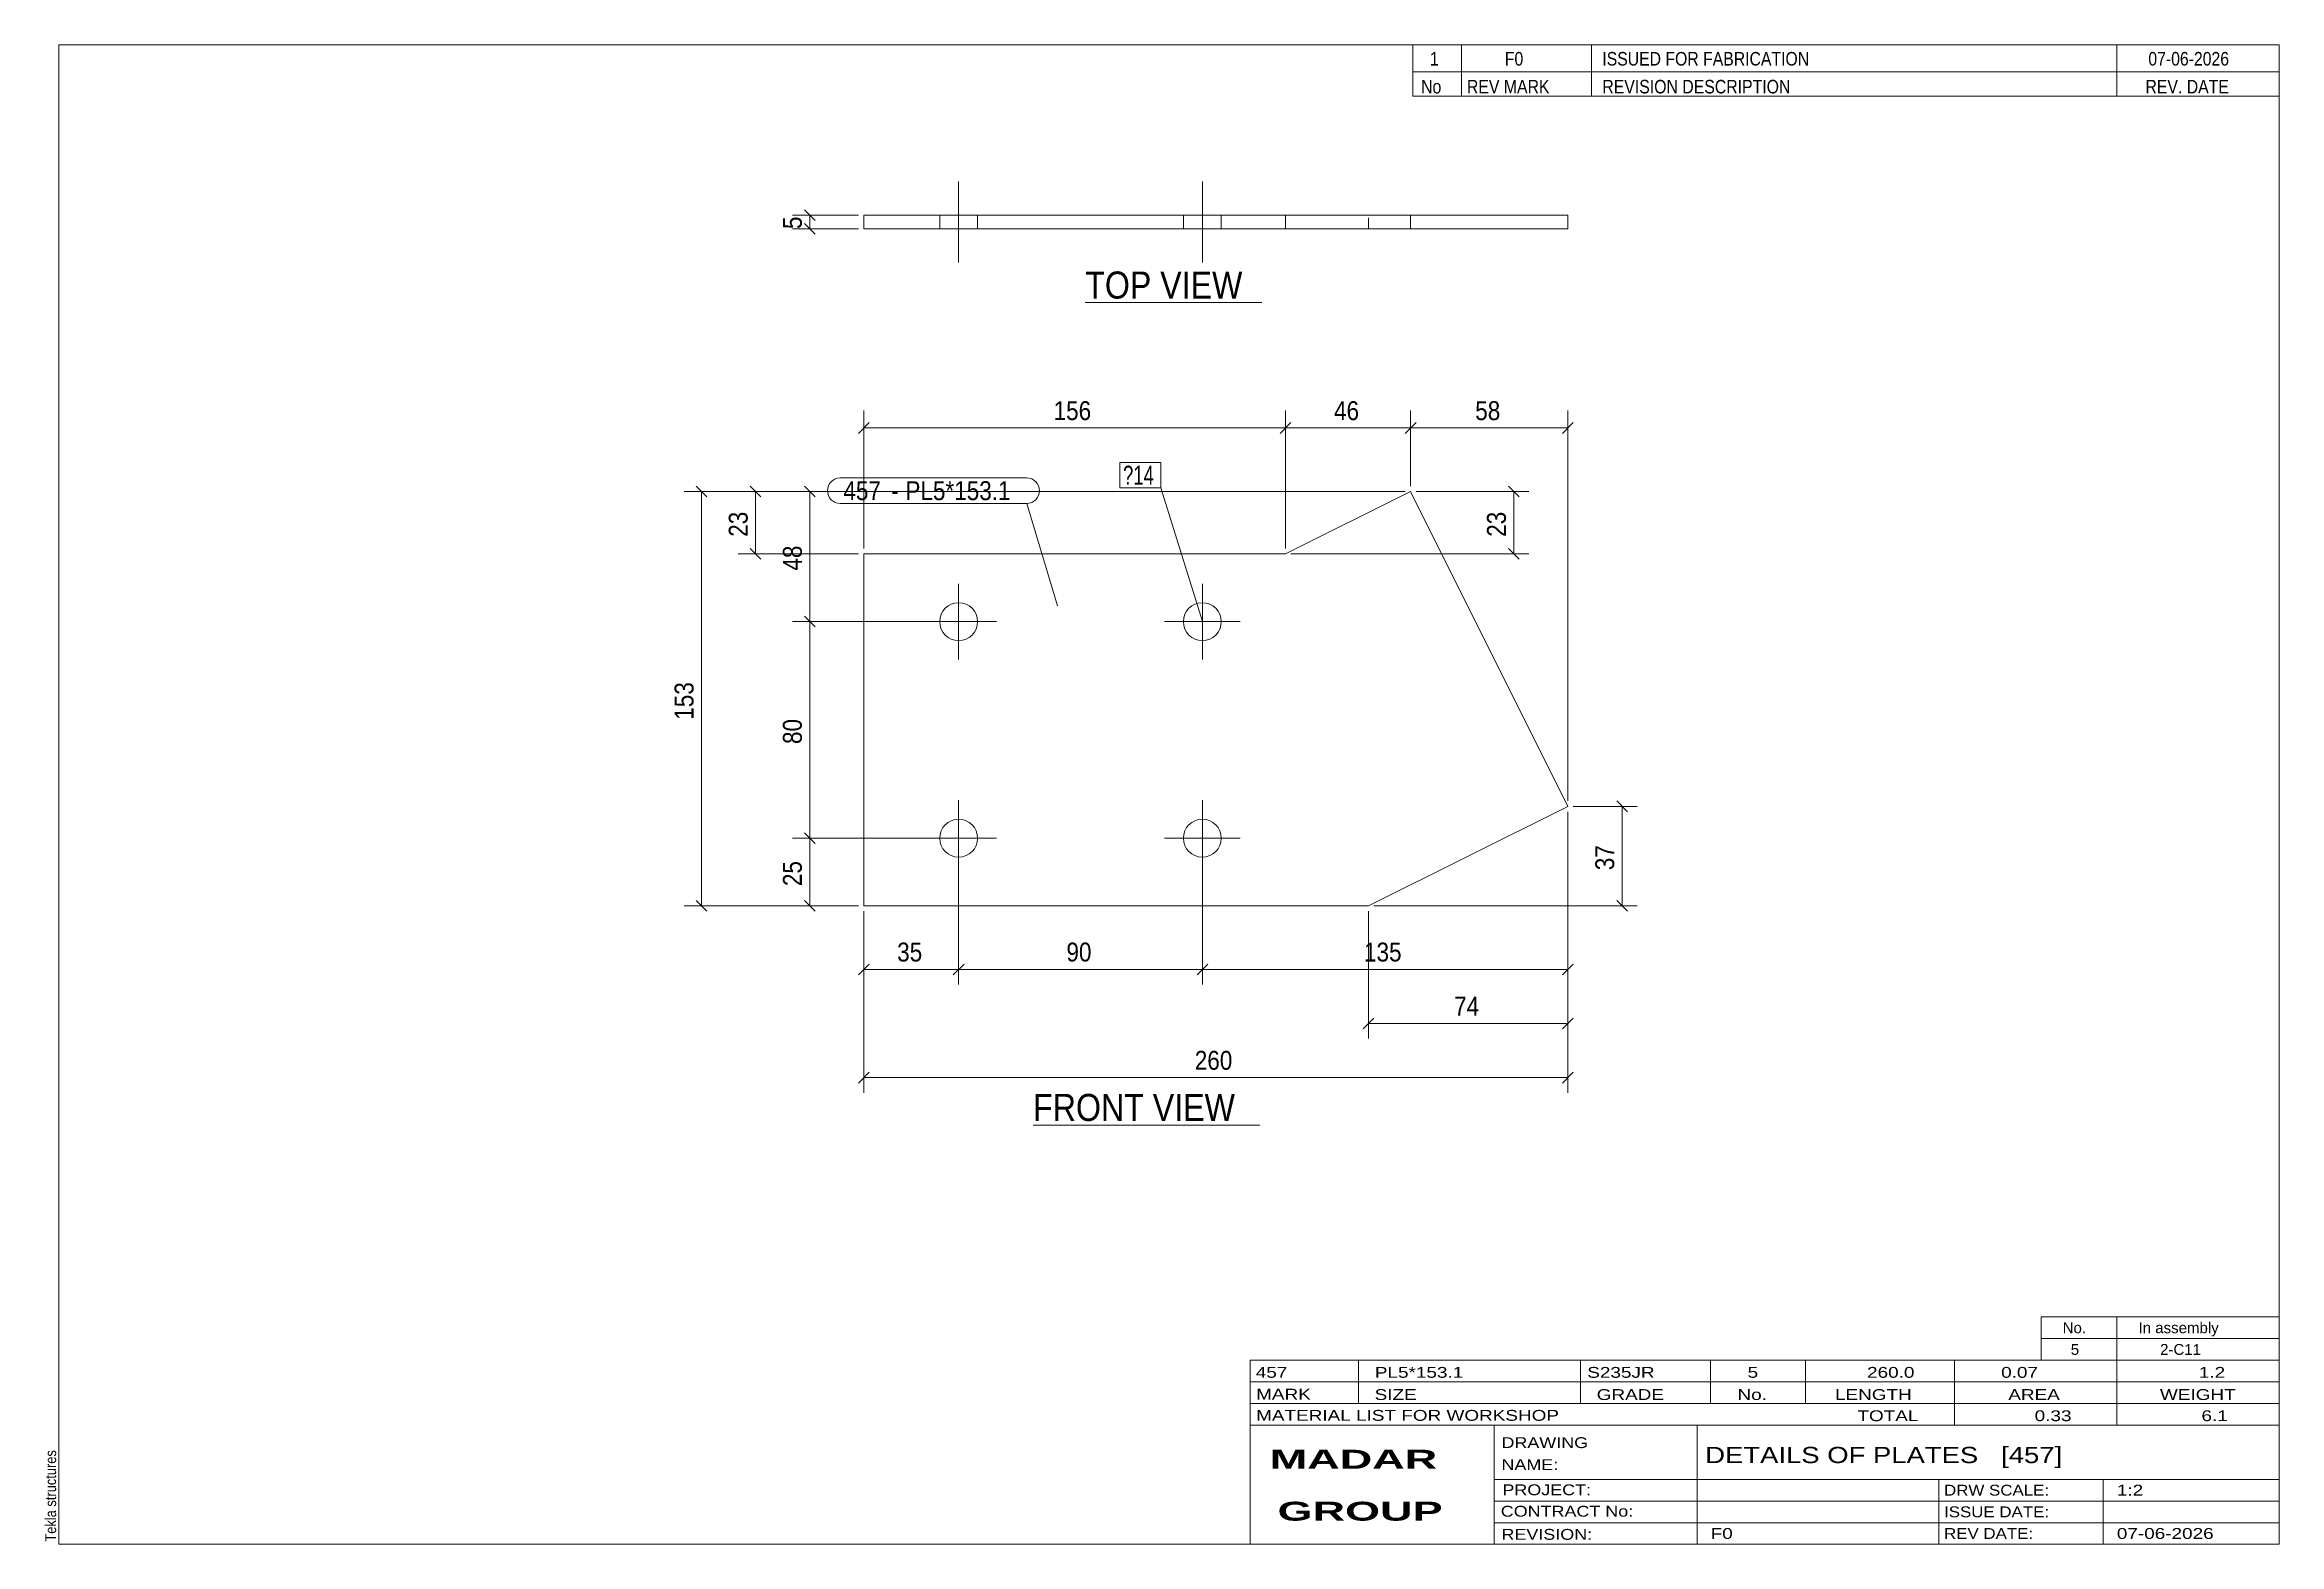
# Model space of a CAD drawing. Header units: millimetres. Extents: x 2 to 415, y 5 to 282.
import ezdxf

# ---------------------------------------------------------------- set-up
doc = ezdxf.new("R2010")
doc.units = ezdxf.units.MM
doc.linetypes.add('XKITLINE00', pattern=[0])
doc.linetypes.add('XKITLINE02', pattern=[4, 2, -2])
for name, color, linetype, lineweight in [('Bolt', 3, 'Continuous', 0), ('BoltMark', 7, 'Continuous', 0), ('Dimensions', 7, 'Continuous', 0), ('DrawingSheet', 5, 'Continuous', 0), ('OtherObjectType', 7, 'Continuous', 0), ('Part', 2, 'Continuous', 0), ('PartMark', 7, 'Continuous', 0)]:
    doc.layers.add(name, color=color, linetype=linetype, lineweight=lineweight)
doc.styles.add('ARIAL', font='ARIAL.TTF')
doc.styles.add('ARIAL_BOLD', font='ARIALBD.TTF')
doc.styles.add('ARIAL_NARROW', font='ARIALN.TTF')

# ---------------------------------------------------------------- blocks, each defined once
blk = doc.blocks.new('*A1')
at = {"layer": 'Bolt', "color": 3, "linetype": 'XKITLINE00', "lineweight": 0}
for p, q in [((171.15, 168.43), (171.15, 182.43)), ((216.15, 168.43), (216.15, 182.43)), ((164.15, 175.43), (178.15, 175.43)), ((209.15, 175.43), (223.15, 175.43)), ((171.15, 128.43), (171.15, 142.43)), ((216.15, 128.43), (216.15, 142.43)), ((164.15, 135.43), (178.15, 135.43)), ((209.15, 135.43), (223.15, 135.43))]:
    blk.add_line(p, q, dxfattribs=at)
for centre in [(171.15, 175.43), (216.15, 175.43), (171.15, 135.43), (216.15, 135.43)]:
    blk.add_circle(centre, 3.5, dxfattribs=at)
blk = doc.blocks.new('*A2')
at = {"layer": 'Part', "color": 2, "linetype": 'XKITLINE00', "lineweight": 0}
for p, q in [((231.49, 187.93), (254.61, 199.47)), ((254.61, 199.47), (283.64, 141.31)), ((153.65, 122.93), (153.65, 187.93)), ((153.65, 187.93), (231.49, 187.93)), ((283.64, 141.31), (246.81, 122.93)), ((246.81, 122.93), (153.65, 122.93))]:
    blk.add_line(p, q, dxfattribs=at)
blk = doc.blocks.new('*A3')
at = {"layer": 'Bolt', "color": 3, "linetype": 'XKITLINE00', "lineweight": 0}
for p, q in [((171.15, 241.75), (171.15, 256.75)), ((171.15, 241.75), (171.15, 256.75)), ((216.15, 241.75), (216.15, 256.75)), ((216.15, 241.75), (216.15, 256.75)), ((167.65, 250.5), (167.65, 248)), ((167.65, 250.5), (167.65, 248)), ((174.65, 250.5), (174.65, 248)), ((174.65, 250.5), (174.65, 248)), ((212.65, 250.5), (212.65, 248)), ((212.65, 250.5), (212.65, 248)), ((219.65, 250.5), (219.65, 248)), ((219.65, 250.5), (219.65, 248))]:
    blk.add_line(p, q, dxfattribs=at)
blk = doc.blocks.new('*A4')
at = {"layer": 'Part', "color": 2, "linetype": 'XKITLINE00', "lineweight": 0}
for p, q in [((153.65, 250.5), (283.64, 250.5)), ((153.65, 248), (153.65, 250.5)), ((254.61, 248), (153.65, 248)), ((231.49, 248), (231.49, 250.5)), ((254.61, 248), (254.61, 250.5)), ((283.64, 248), (254.61, 248)), ((283.64, 250.5), (283.64, 248))]:
    blk.add_line(p, q, dxfattribs=at)
at = {"layer": 'Part', "color": 7, "linetype": 'XKITLINE02', "lineweight": 0}
for p, q in [((153.65, 250.5), (153.65, 248)), ((246.81, 248), (246.81, 250.5))]:
    blk.add_line(p, q, dxfattribs=at)
blk = doc.blocks.new('*A5')
at = {"layer": 'DrawingSheet', "color": 5, "linetype": 'XKITLINE00', "lineweight": 0}
for p, q in [((415, 282), (5, 282)), ((5, 282), (5, 5)), ((415, 5), (415, 282)), ((5, 5), (415, 5))]:
    blk.add_line(p, q, dxfattribs=at)
at = {"layer": 'DrawingSheet', "color": 5, "style": 'ARIAL', "width": 0.85}
blk.add_text('Tekla structures', height=2, rotation=90, dxfattribs=at).set_placement((4.5, 5.5))
blk = doc.blocks.new('*A6')
at = {"layer": 'OtherObjectType', "color": 7, "linetype": 'XKITLINE00', "lineweight": 0}
for p, q in [((371, 47), (415, 47)), ((371, 43), (371, 47)), ((385, 43), (385, 47)), ((415, 43), (415, 47)), ((371, 43), (415, 43)), ((371, 39), (371, 43)), ((385, 39), (385, 43)), ((415, 39), (415, 43)), ((371, 39), (415, 39))]:
    blk.add_line(p, q, dxfattribs=at)
at = {"layer": 'OtherObjectType', "color": 7, "style": 'ARIAL_NARROW', "width": 1.211571}
for s, p in [('No.', (375, 44)), ('In assembly', (389, 44)), ('5', (376.5, 40)), ('2-C11', (392.99, 40))]:
    blk.add_text(s, height=2, dxfattribs=at).set_placement(p)
blk = doc.blocks.new('*A7')
at = {"layer": 'OtherObjectType', "color": 7, "linetype": 'XKITLINE00', "lineweight": 0}
for p, q in [((255, 282), (415, 282)), ((415, 282), (255, 282)), ((255, 282), (255, 277)), ((264, 282), (264, 277)), ((288, 282), (288, 277)), ((385, 282), (385, 277)), ((415, 282), (415, 277)), ((255, 277), (415, 277)), ((255, 277), (255, 272.5)), ((255, 277), (415, 277)), ((264, 277), (264, 272.5)), ((288, 277), (288, 272.5)), ((385, 277), (385, 272.5)), ((415, 277), (415, 272.5)), ((415, 272.5), (255, 272.5))]:
    blk.add_line(p, q, dxfattribs=at)
at = {"layer": 'OtherObjectType', "color": 7, "style": 'ARIAL_NARROW'}
for s, width, p in [('1', 1.017001, (258.16, 278.15)), ('F0', 1.017001, (272, 278.15)), ('ISSUED FOR FABRICATION', 1.017001, (290, 278.15)), ('07-06-2026', 1.017001, (390.82, 278.15)), ('No', 1.02, (256.54, 273)), ('REV MARK', 1.02, (265, 273)), ('REVISION DESCRIPTION', 1.02, (290, 273)), ('REV. DATE', 1.02, (390.28, 273))]:
    blk.add_text(s, height=2.5, dxfattribs=dict(at, width=width)).set_placement(p)
blk = doc.blocks.new('*A8')
at = {"layer": 'OtherObjectType', "color": 7, "linetype": 'XKITLINE00', "lineweight": 0}
for p, q in [((225, 39), (415, 39)), ((225, 39), (225, 35)), ((225, 39), (415, 39)), ((245, 35), (245, 39)), ((286, 35), (286, 39)), ((310, 35), (310, 39)), ((327.5, 35), (327.5, 39)), ((355, 35), (355, 39)), ((385, 35), (385, 39)), ((415, 35), (415, 39)), ((225, 35), (415, 35)), ((225, 35), (225, 5)), ((225, 35), (415, 35)), ((245, 31), (245, 35)), ((286, 31), (286, 35)), ((310, 31), (310, 35)), ((327.5, 31), (327.5, 35)), ((355, 31), (355, 35)), ((385, 31), (385, 35)), ((415, 31), (415, 35)), ((225, 31), (415, 31)), ((355, 27), (355, 31)), ((385, 27), (385, 31)), ((415, 27), (415, 31)), ((225, 27), (415, 27)), ((270, 21), (270, 27)), ((307.5, 17), (307.5, 27)), ((415, 21), (415, 27)), ((270, 21), (270, 5)), ((415, 17), (415, 21)), ((270, 17), (415, 17)), ((307.5, 5), (307.5, 17)), ((352.16, 13), (352.16, 17)), ((382.5, 5), (382.5, 17)), ((415, 13), (415, 17)), ((270, 13), (415, 13)), ((352.16, 5), (352.16, 13)), ((415, 9), (415, 13)), ((270, 9), (415, 9)), ((415, 5), (415, 9)), ((225, 5), (415, 5)), ((262.5, 5), (415, 5))]:
    blk.add_line(p, q, dxfattribs=at)
at = {"layer": 'OtherObjectType', "color": 7, "style": 'ARIAL_NARROW'}
for s, height, width, p in [('457', 2, 1.525501, (226.01, 35.76)), ('PL5*153.1', 2, 1.525501, (248, 35.76)), ('S235JR', 2, 1.525501, (287.22, 35.76)), ('5', 2, 1.525501, (316.82, 35.76)), ('260.0', 2, 1.525501, (338.88, 35.76)), ('0.07', 2, 1.525501, (363.64, 35.76)), ('1.2', 2, 1.525501, (400.14, 35.76)), ('MARK', 2, 1.525501, (226.08, 31.73)), ('SIZE', 2, 1.525501, (247.96, 31.66)), ('GRADE', 2, 1.525501, (288.96, 31.66)), ('No.', 2, 1.525501, (314.96, 31.66)), ('LENGTH', 2, 1.525501, (332.96, 31.66)), ('AREA', 2, 1.525501, (364.96, 31.66)), ('WEIGHT', 2, 1.525501, (392.96, 31.66)), ('MATERIAL LIST FOR WORKSHOP', 2, 1.525501, (226.08, 27.82)), ('TOTAL', 2, 1.525501, (337.1, 27.75)), ('0.33', 2, 1.525501, (369.83, 27.75)), ('6.1', 2, 1.525501, (400.63, 27.75)), ('DRAWING', 2, 1.445, (271.38, 22.78)), ('NAME:', 2, 1.445, (271.38, 18.72)), ('DETAILS OF PLATES   [457]', 3, 1.474651, (309, 20)), ('PROJECT:', 2, 1.445, (271.55, 14.07)), ('DRW SCALE:', 2, 1.36, (353.1, 14)), ('1:2', 2, 1.525501, (385, 14)), ('CONTRACT No:', 2, 1.445, (271.25, 10.11)), ('ISSUE DATE:', 2, 1.36, (353.1, 10)), ('REVISION:', 2, 1.445, (271.38, 5.84)), ('F0', 2, 1.525501, (310, 6)), ('REV DATE:', 2, 1.36, (353.1, 6)), ('07-06-2026', 2, 1.525501, (385, 6))]:
    blk.add_text(s, height=height, dxfattribs=dict(at, width=width)).set_placement(p)
at = {"layer": 'OtherObjectType', "color": 1, "style": 'ARIAL_BOLD', "width": 1.7}
for s, p in [('MADAR ', (228.58, 18.97)), ('GROUP', (230.03, 9.37))]:
    blk.add_text(s, height=3.5, dxfattribs=at).set_placement(p)
blk = doc.blocks.new('*A9')
at = {"layer": 'Dimensions', "color": 7, "linetype": 'XKITLINE00', "lineweight": 0}
for p, q in [((253.61, 199.47), (120.45, 199.47)), ((122.66, 200.46), (124.64, 198.48)), ((123.65, 122.93), (123.65, 199.47)), ((122.66, 123.92), (124.64, 121.94)), ((152.65, 122.93), (120.45, 122.93))]:
    blk.add_line(p, q, dxfattribs=at)
at = {"layer": 'Dimensions', "color": 3}
for p in [(123.65, 199.47), (123.65, 122.93)]:
    blk.add_point(p, dxfattribs=at)
at = {"layer": 'Dimensions', "color": 3, "style": 'ARIAL', "width": 0.85}
blk.add_text('153', height=3.5, rotation=90.0002, dxfattribs=at).set_placement((122.2, 157.31))
blk = doc.blocks.new('*A10')
at = {"layer": 'Dimensions', "color": 7, "linetype": 'XKITLINE00', "lineweight": 0}
for p, q in [((253.61, 199.47), (130.45, 199.47)), ((132.66, 200.46), (134.64, 198.48)), ((133.65, 187.93), (133.65, 199.47)), ((152.65, 187.93), (130.45, 187.93)), ((132.66, 188.92), (134.64, 186.94))]:
    blk.add_line(p, q, dxfattribs=at)
at = {"layer": 'Dimensions', "color": 3}
for p in [(133.65, 199.47), (133.65, 187.93)]:
    blk.add_point(p, dxfattribs=at)
at = {"layer": 'Dimensions', "color": 3, "style": 'ARIAL', "width": 0.85}
blk.add_text('23', height=3.5, rotation=90.0002, dxfattribs=at).set_placement((132.2, 191.1))
blk = doc.blocks.new('*A11')
at = {"layer": 'Dimensions', "color": 7, "linetype": 'XKITLINE00', "lineweight": 0}
for p, q in [((142.66, 136.42), (144.64, 134.44)), ((170.15, 135.43), (140.45, 135.43)), ((143.65, 122.93), (143.65, 135.43)), ((142.66, 123.92), (144.64, 121.94)), ((152.65, 122.93), (140.45, 122.93))]:
    blk.add_line(p, q, dxfattribs=at)
at = {"layer": 'Dimensions', "color": 3}
for p in [(143.65, 135.43), (143.65, 122.93)]:
    blk.add_point(p, dxfattribs=at)
at = {"layer": 'Dimensions', "color": 3, "style": 'ARIAL', "width": 0.85}
blk.add_text('25', height=3.5, rotation=90.0002, dxfattribs=at).set_placement((142.2, 126.58))
blk = doc.blocks.new('*A12')
at = {"layer": 'Dimensions', "color": 7, "linetype": 'XKITLINE00', "lineweight": 0}
for p, q in [((170.15, 175.43), (140.45, 175.43)), ((142.66, 176.42), (144.64, 174.44)), ((143.65, 135.43), (143.65, 175.43)), ((142.66, 136.42), (144.64, 134.44)), ((170.15, 135.43), (140.45, 135.43))]:
    blk.add_line(p, q, dxfattribs=at)
at = {"layer": 'Dimensions', "color": 3}
for p in [(143.65, 175.43), (143.65, 135.43)]:
    blk.add_point(p, dxfattribs=at)
at = {"layer": 'Dimensions', "color": 3, "style": 'ARIAL', "width": 0.85}
blk.add_text('80', height=3.5, rotation=90.0002, dxfattribs=at).set_placement((142.2, 152.83))
blk = doc.blocks.new('*A13')
at = {"layer": 'Dimensions', "color": 7, "linetype": 'XKITLINE00', "lineweight": 0}
for p, q in [((253.61, 199.47), (140.45, 199.47)), ((142.66, 200.46), (144.64, 198.48)), ((143.65, 175.43), (143.65, 199.47)), ((170.15, 175.43), (140.45, 175.43)), ((142.66, 176.42), (144.64, 174.44))]:
    blk.add_line(p, q, dxfattribs=at)
at = {"layer": 'Dimensions', "color": 3}
for p in [(143.65, 199.47), (143.65, 175.43)]:
    blk.add_point(p, dxfattribs=at)
at = {"layer": 'Dimensions', "color": 3, "style": 'ARIAL', "width": 0.85}
blk.add_text('48', height=3.5, rotation=90.0002, dxfattribs=at).set_placement((142.2, 184.85))
blk = doc.blocks.new('*A14')
at = {"layer": 'Dimensions', "color": 7, "linetype": 'XKITLINE00', "lineweight": 0}
for p, q in [((284.64, 141.31), (296.45, 141.31)), ((292.66, 142.3), (294.64, 140.32)), ((293.65, 122.93), (293.65, 141.31)), ((292.66, 123.92), (294.64, 121.94)), ((247.81, 122.93), (296.45, 122.93))]:
    blk.add_line(p, q, dxfattribs=at)
at = {"layer": 'Dimensions', "color": 3}
for p in [(293.65, 141.31), (293.65, 122.93)]:
    blk.add_point(p, dxfattribs=at)
at = {"layer": 'Dimensions', "color": 3, "style": 'ARIAL', "width": 0.85}
blk.add_text('37', height=3.5, rotation=90.0002, dxfattribs=at).set_placement((292.2, 129.52))
blk = doc.blocks.new('*A15')
at = {"layer": 'Dimensions', "color": 7, "linetype": 'XKITLINE00', "lineweight": 0}
for p, q in [((255.61, 199.47), (276.45, 199.47)), ((272.66, 200.46), (274.64, 198.48)), ((273.65, 187.93), (273.65, 199.47)), ((232.49, 187.93), (276.45, 187.93)), ((272.66, 188.92), (274.64, 186.94))]:
    blk.add_line(p, q, dxfattribs=at)
at = {"layer": 'Dimensions', "color": 3}
for p in [(273.65, 199.47), (273.65, 187.93)]:
    blk.add_point(p, dxfattribs=at)
at = {"layer": 'Dimensions', "color": 3, "style": 'ARIAL', "width": 0.85}
blk.add_text('23', height=3.5, rotation=90.0002, dxfattribs=at).set_placement((272.2, 191.1))
blk = doc.blocks.new('*A16')
at = {"layer": 'Dimensions', "color": 7, "linetype": 'XKITLINE00', "lineweight": 0}
for p, q in [((283.64, 140.31), (283.64, 88.4)), ((153.65, 121.93), (153.65, 88.4)), ((154.64, 92.19), (152.66, 90.21)), ((153.65, 91.2), (283.64, 91.2)), ((284.63, 92.19), (282.65, 90.21))]:
    blk.add_line(p, q, dxfattribs=at)
at = {"layer": 'Dimensions', "color": 3}
for p in [(153.65, 91.2), (283.64, 91.2)]:
    blk.add_point(p, dxfattribs=at)
at = {"layer": 'Dimensions', "color": 3, "style": 'ARIAL', "width": 0.85}
blk.add_text('260', height=3.5, dxfattribs=at).set_placement((214.75, 92.65))
blk = doc.blocks.new('*A17')
at = {"layer": 'Dimensions', "color": 7, "linetype": 'XKITLINE00', "lineweight": 0}
for p, q in [((283.64, 140.31), (283.64, 98.4)), ((246.81, 121.93), (246.81, 98.4)), ((247.8, 102.19), (245.82, 100.21)), ((246.81, 101.2), (283.64, 101.2)), ((284.63, 102.19), (282.65, 100.21))]:
    blk.add_line(p, q, dxfattribs=at)
at = {"layer": 'Dimensions', "color": 3}
for p in [(246.81, 101.2), (283.64, 101.2)]:
    blk.add_point(p, dxfattribs=at)
at = {"layer": 'Dimensions', "color": 3, "style": 'ARIAL', "width": 0.85}
blk.add_text('74', height=3.5, dxfattribs=at).set_placement((262.63, 102.65))
blk = doc.blocks.new('*A18')
at = {"layer": 'Dimensions', "color": 7, "linetype": 'XKITLINE00', "lineweight": 0}
for p, q in [((171.15, 134.43), (171.15, 108.4)), ((153.65, 121.93), (153.65, 108.4)), ((154.64, 112.19), (152.66, 110.21)), ((172.14, 112.19), (170.16, 110.21)), ((153.65, 111.2), (171.15, 111.2))]:
    blk.add_line(p, q, dxfattribs=at)
at = {"layer": 'Dimensions', "color": 3}
for p in [(153.65, 111.2), (171.15, 111.2)]:
    blk.add_point(p, dxfattribs=at)
at = {"layer": 'Dimensions', "color": 3, "style": 'ARIAL', "width": 0.85}
blk.add_text('35', height=3.5, dxfattribs=at).set_placement((159.8, 112.65))
blk = doc.blocks.new('*A19')
at = {"layer": 'Dimensions', "color": 7, "linetype": 'XKITLINE00', "lineweight": 0}
for p, q in [((171.15, 134.43), (171.15, 108.4)), ((216.15, 134.43), (216.15, 108.4)), ((172.14, 112.19), (170.16, 110.21)), ((217.14, 112.19), (215.16, 110.21)), ((171.15, 111.2), (216.15, 111.2))]:
    blk.add_line(p, q, dxfattribs=at)
at = {"layer": 'Dimensions', "color": 3}
for p in [(171.15, 111.2), (216.15, 111.2)]:
    blk.add_point(p, dxfattribs=at)
at = {"layer": 'Dimensions', "color": 3, "style": 'ARIAL', "width": 0.85}
blk.add_text('90', height=3.5, dxfattribs=at).set_placement((191.05, 112.65))
blk = doc.blocks.new('*A20')
at = {"layer": 'Dimensions', "color": 7, "linetype": 'XKITLINE00', "lineweight": 0}
for p, q in [((283.64, 140.31), (283.64, 108.4)), ((216.15, 134.43), (216.15, 108.4)), ((217.14, 112.19), (215.16, 110.21)), ((284.63, 112.19), (282.65, 110.21)), ((216.15, 111.2), (283.64, 111.2))]:
    blk.add_line(p, q, dxfattribs=at)
at = {"layer": 'Dimensions', "color": 3}
for p in [(216.15, 111.2), (283.64, 111.2)]:
    blk.add_point(p, dxfattribs=at)
at = {"layer": 'Dimensions', "color": 3, "style": 'ARIAL', "width": 0.85}
blk.add_text('135', height=3.5, dxfattribs=at).set_placement((246, 112.65))
blk = doc.blocks.new('*A21')
at = {"layer": 'Dimensions', "color": 7, "linetype": 'XKITLINE00', "lineweight": 0}
for p, q in [((154.64, 212.19), (152.66, 210.21)), ((153.65, 188.93), (153.65, 214.4)), ((153.65, 211.2), (231.49, 211.2)), ((232.48, 212.19), (230.5, 210.21)), ((231.49, 188.93), (231.49, 214.4))]:
    blk.add_line(p, q, dxfattribs=at)
at = {"layer": 'Dimensions', "color": 3}
for p in [(153.65, 211.2), (231.49, 211.2)]:
    blk.add_point(p, dxfattribs=at)
at = {"layer": 'Dimensions', "color": 3, "style": 'ARIAL', "width": 0.85}
blk.add_text('156', height=3.5, dxfattribs=at).set_placement((188.68, 212.65))
blk = doc.blocks.new('*A22')
at = {"layer": 'Dimensions', "color": 7, "linetype": 'XKITLINE00', "lineweight": 0}
for p, q in [((232.48, 212.19), (230.5, 210.21)), ((231.49, 188.93), (231.49, 214.4)), ((231.49, 211.2), (254.61, 211.2)), ((255.6, 212.19), (253.62, 210.21)), ((254.61, 200.47), (254.61, 214.4))]:
    blk.add_line(p, q, dxfattribs=at)
at = {"layer": 'Dimensions', "color": 3}
for p in [(231.49, 211.2), (254.61, 211.2)]:
    blk.add_point(p, dxfattribs=at)
at = {"layer": 'Dimensions', "color": 3, "style": 'ARIAL', "width": 0.85}
blk.add_text('46', height=3.5, dxfattribs=at).set_placement((240.46, 212.65))
blk = doc.blocks.new('*A23')
at = {"layer": 'Dimensions', "color": 7, "linetype": 'XKITLINE00', "lineweight": 0}
for p, q in [((255.6, 212.19), (253.62, 210.21)), ((254.61, 200.47), (254.61, 214.4)), ((254.61, 211.2), (283.64, 211.2)), ((284.63, 212.19), (282.65, 210.21)), ((283.64, 142.31), (283.64, 214.4))]:
    blk.add_line(p, q, dxfattribs=at)
at = {"layer": 'Dimensions', "color": 3}
for p in [(254.61, 211.2), (283.64, 211.2)]:
    blk.add_point(p, dxfattribs=at)
at = {"layer": 'Dimensions', "color": 3, "style": 'ARIAL', "width": 0.85}
blk.add_text('58', height=3.5, dxfattribs=at).set_placement((266.53, 212.65))
blk = doc.blocks.new('*A24')
at = {"layer": 'BoltMark', "color": 7, "linetype": 'XKITLINE00', "lineweight": 0}
for p, q in [((200.9, 204.83), (208.48, 204.83)), ((200.9, 200.13), (200.9, 204.83)), ((208.48, 200.13), (208.48, 204.83)), ((200.9, 200.13), (208.48, 200.13)), ((216.15, 175.43), (208.48, 200.13))]:
    blk.add_line(p, q, dxfattribs=at)
at = {"layer": 'BoltMark', "color": 3, "style": 'ARIAL_NARROW', "width": 0.85}
blk.add_text('?14', height=3.5, dxfattribs=at).set_placement((201.5, 200.73))
blk = doc.blocks.new('*A25')
at = {"layer": 'PartMark', "color": 7, "linetype": 'XKITLINE00', "lineweight": 0}
for p, q in [((149.27, 201.97), (183.72, 201.97)), ((149.27, 197.27), (183.72, 197.27)), ((189.41, 178.37), (183.72, 197.27))]:
    blk.add_line(p, q, dxfattribs=at)
for centre, start, end in [((149.27, 199.62), 90, 270), ((183.72, 199.62), 270, 90)]:
    blk.add_arc(centre, 2.35, start, end, dxfattribs=at)
at = {"layer": 'PartMark', "color": 1, "style": 'ARIAL', "width": 0.85}
blk.add_text('457', height=3.5, dxfattribs=at).set_placement((149.87, 197.87))
at = {"layer": 'PartMark', "color": 3, "style": 'ARIAL', "width": 0.85}
for s, p in [('-', (158.71, 197.87)), ('PL5*153.1', (161.32, 197.87))]:
    blk.add_text(s, height=3.5, dxfattribs=at).set_placement(p)
blk = doc.blocks.new('*A26')
at = {"layer": 'OtherObjectType', "color": 7, "linetype": 'XKITLINE00', "lineweight": 0}
blk.add_line((184.9, 82.45), (226.75, 82.45), dxfattribs=at)
at = {"layer": 'OtherObjectType', "color": 3, "style": 'ARIAL', "width": 0.85}
blk.add_text('FRONT VIEW', height=5, dxfattribs=at).set_placement((184.9, 83.2))
blk = doc.blocks.new('*A27')
at = {"layer": 'Dimensions', "color": 7, "linetype": 'XKITLINE00', "lineweight": 0}
for p, q in [((152.65, 250.5), (140.45, 250.5)), ((152.65, 248), (140.45, 248)), ((142.66, 251.49), (144.64, 249.51)), ((142.66, 248.99), (144.64, 247.01)), ((143.65, 248), (143.65, 250.5))]:
    blk.add_line(p, q, dxfattribs=at)
at = {"layer": 'Dimensions', "color": 3}
for p in [(143.65, 250.5), (143.65, 248)]:
    blk.add_point(p, dxfattribs=at)
at = {"layer": 'Dimensions', "color": 3, "style": 'ARIAL', "width": 0.85}
blk.add_text('5', height=3.5, rotation=90.0002, dxfattribs=at).set_placement((142.2, 247.95))
blk = doc.blocks.new('*A28')
at = {"layer": 'OtherObjectType', "color": 7, "linetype": 'XKITLINE00', "lineweight": 0}
blk.add_line((194.52, 234.35), (227.12, 234.35), dxfattribs=at)
at = {"layer": 'OtherObjectType', "color": 3, "style": 'ARIAL', "width": 0.85}
blk.add_text('TOP VIEW', height=5, dxfattribs=at).set_placement((194.52, 235.1))

msp = doc.modelspace()

# ---------------------------------------------------------------- block references
at = {"lineweight": 0}
for name in ['*A5', '*A7', '*A3', '*A27', '*A4', '*A28', '*A21', '*A22', '*A23', '*A24', '*A9', '*A10', '*A13', '*A25', '*A2', '*A15', '*A1', '*A12', '*A16', '*A20', '*A17', '*A14', '*A11', '*A18', '*A19', '*A26', '*A6', '*A8']:
    msp.add_blockref(name, (0, 0), dxfattribs=at)

doc.saveas('drawing.dxf')
